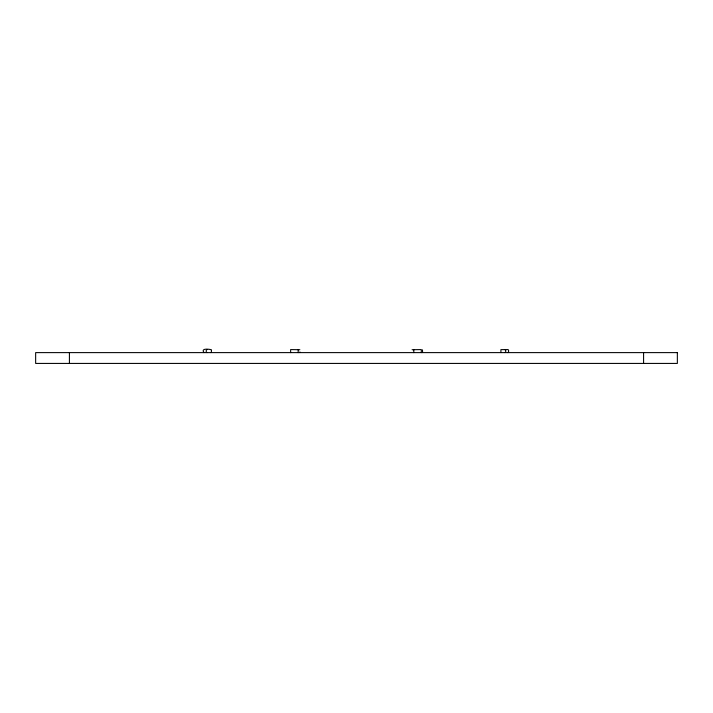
<?xml version="1.0" encoding="UTF-8"?>
<svg xmlns="http://www.w3.org/2000/svg" width="713" height="713" viewBox="0 0 713 713"><rect width="100%" height="100%" fill="white"/><g stroke="black" fill="none" stroke-linecap="round" stroke-linejoin="round"><path stroke-width="1.07" d="M299.95 351.937L299.825 352.525M412.096 349.718L421.312 349.584L421.285 352.614M413.798 352.614L413.798 349.584M207.028 349.575C205.897 349.842 205.87 352.338 207.028 352.614M298.177 349.575L298.177 352.614M210.79 352.614L211.396 352.115L211.404 350.163M504.911 352.614C506.061 352.338 506.061 349.86 504.911 349.575M507.95 352.614L508.574 351.937L508.556 350.074L507.95 349.575L500.909 349.628L500.909 352.561M203.989 352.614C200.344 348.042 209.132 349.076 211.164 349.718M290.628 352.614L290.628 349.584L299.852 349.718M422.444 349.842L422.586 351.937M643.581 352.614L643.581 363.425M69.419 352.614L69.419 363.425M677.35 352.614L35.65 352.614L35.65 363.425L677.35 363.425L677.35 352.614"/></g></svg>
